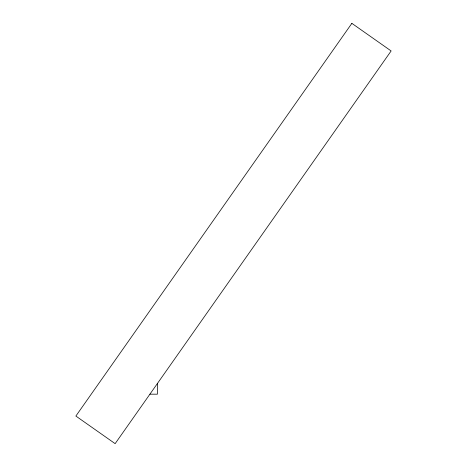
<?xml version="1.0" encoding="UTF-8"?>
<svg xmlns="http://www.w3.org/2000/svg" width="467" height="467" viewBox="0 0 467 467"><rect width="100%" height="100%" fill="white"/><g stroke="black" fill="none" stroke-linecap="round" stroke-linejoin="round"><path stroke-width="0.7" d="M149.907 394.177L157.42 394.177L157.42 383.489M351.861 23.35L75.87 416.05L115.139 443.65L391.13 50.95L351.861 23.35"/></g></svg>
